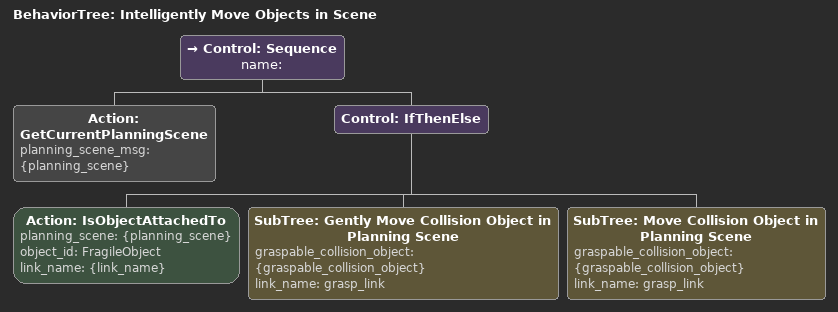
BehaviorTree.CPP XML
<?xml version="1.0" encoding="UTF-8" ?>
<root
  BTCPP_format="4"
  main_tree_to_execute="Intelligently Move Objects in Scene"
>
  <BehaviorTree ID="Intelligently Move Objects in Scene">
    <Control ID="Sequence" name="">
      <Action
        ID="GetCurrentPlanningScene"
        planning_scene_msg="{planning_scene}"
      />
      <Control ID="IfThenElse">
        <Action
          ID="IsObjectAttachedTo"
          planning_scene="{planning_scene}"
          object_id="FragileObject"
          link_name="{link_name}"
        />
        <SubTree
          ID="Gently Move Collision Object in Planning Scene"
          graspable_collision_object="{graspable_collision_object}"
          link_name="grasp_link"
        />
        <SubTree
          ID="Move Collision Object in Planning Scene"
          graspable_collision_object="{graspable_collision_object}"
          link_name="grasp_link"
        />
      </Control>
    </Control>
  </BehaviorTree>
</root>
